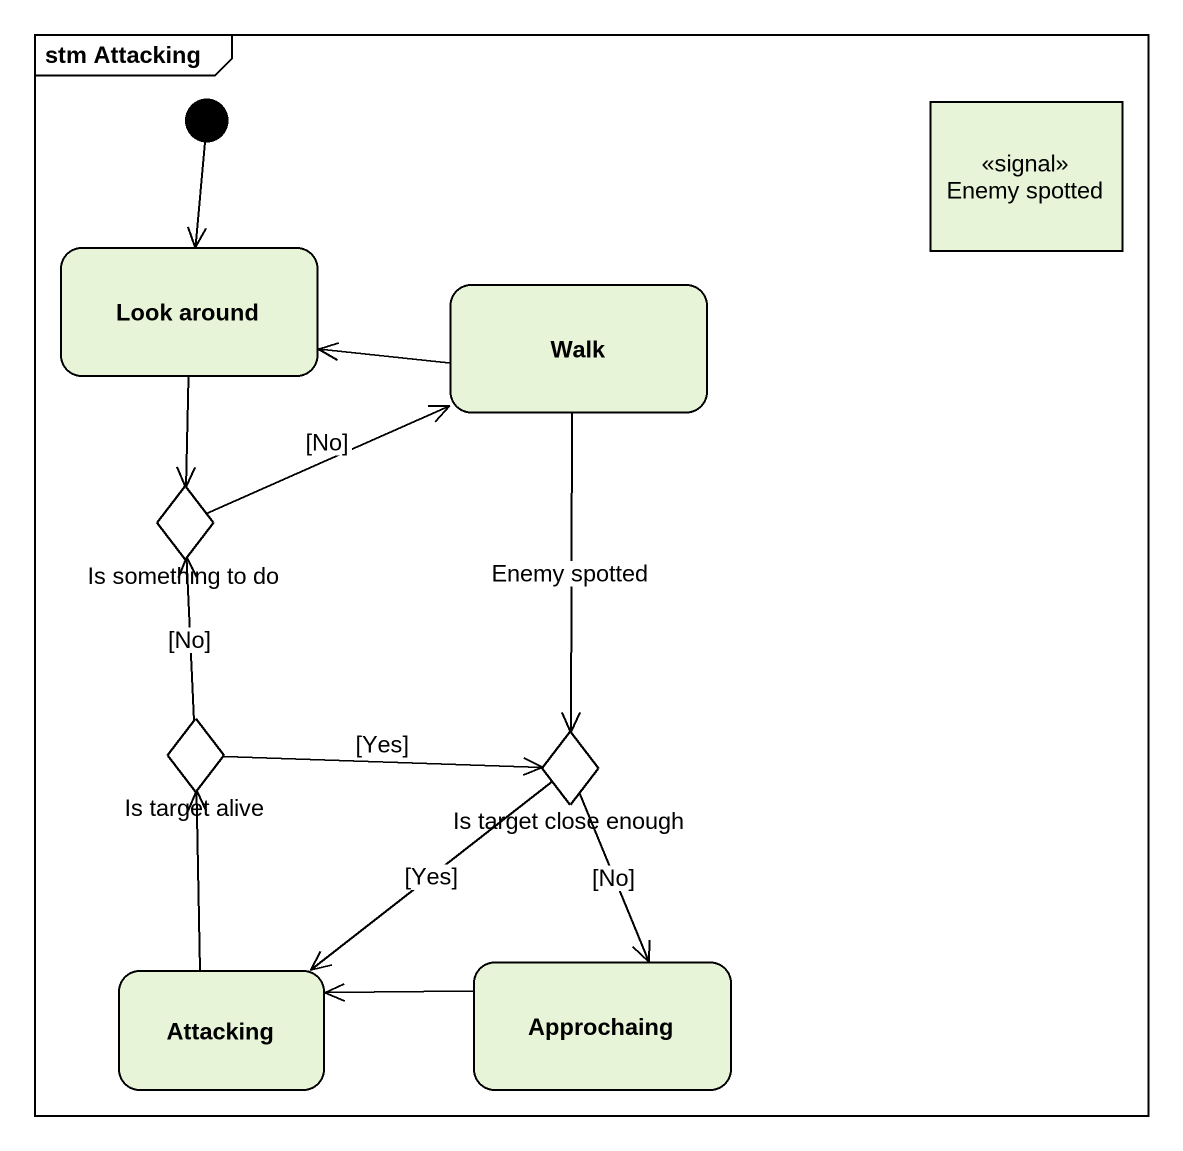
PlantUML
@startuml
mainframe stm Attacking
hide empty description
state "Enemy spotted" as Enemy_spotted <<signal>>
state "Look around" as Look_around
state Walk
state "Is something to do" as Is_something_to_do <<choice>>
state "Is target alive" as Is_target_alive <<choice>>
state "Is target close enough" as Is_target_close_enough <<choice>>
state Attacking
state Approchaing
[*] --> Look_around
Look_around --> Is_something_to_do
Walk -left-> Look_around
Walk --> Is_target_close_enough : Enemy spotted
Is_something_to_do -right-> Walk : [No]
Is_target_alive -up-> Is_something_to_do : [No]
Is_target_alive -right-> Is_target_close_enough : [Yes]
Is_target_close_enough --> Attacking : [Yes]
Is_target_close_enough --> Approchaing : [No]
Attacking -up-> Is_target_alive
Approchaing -left-> Attacking
@enduml
